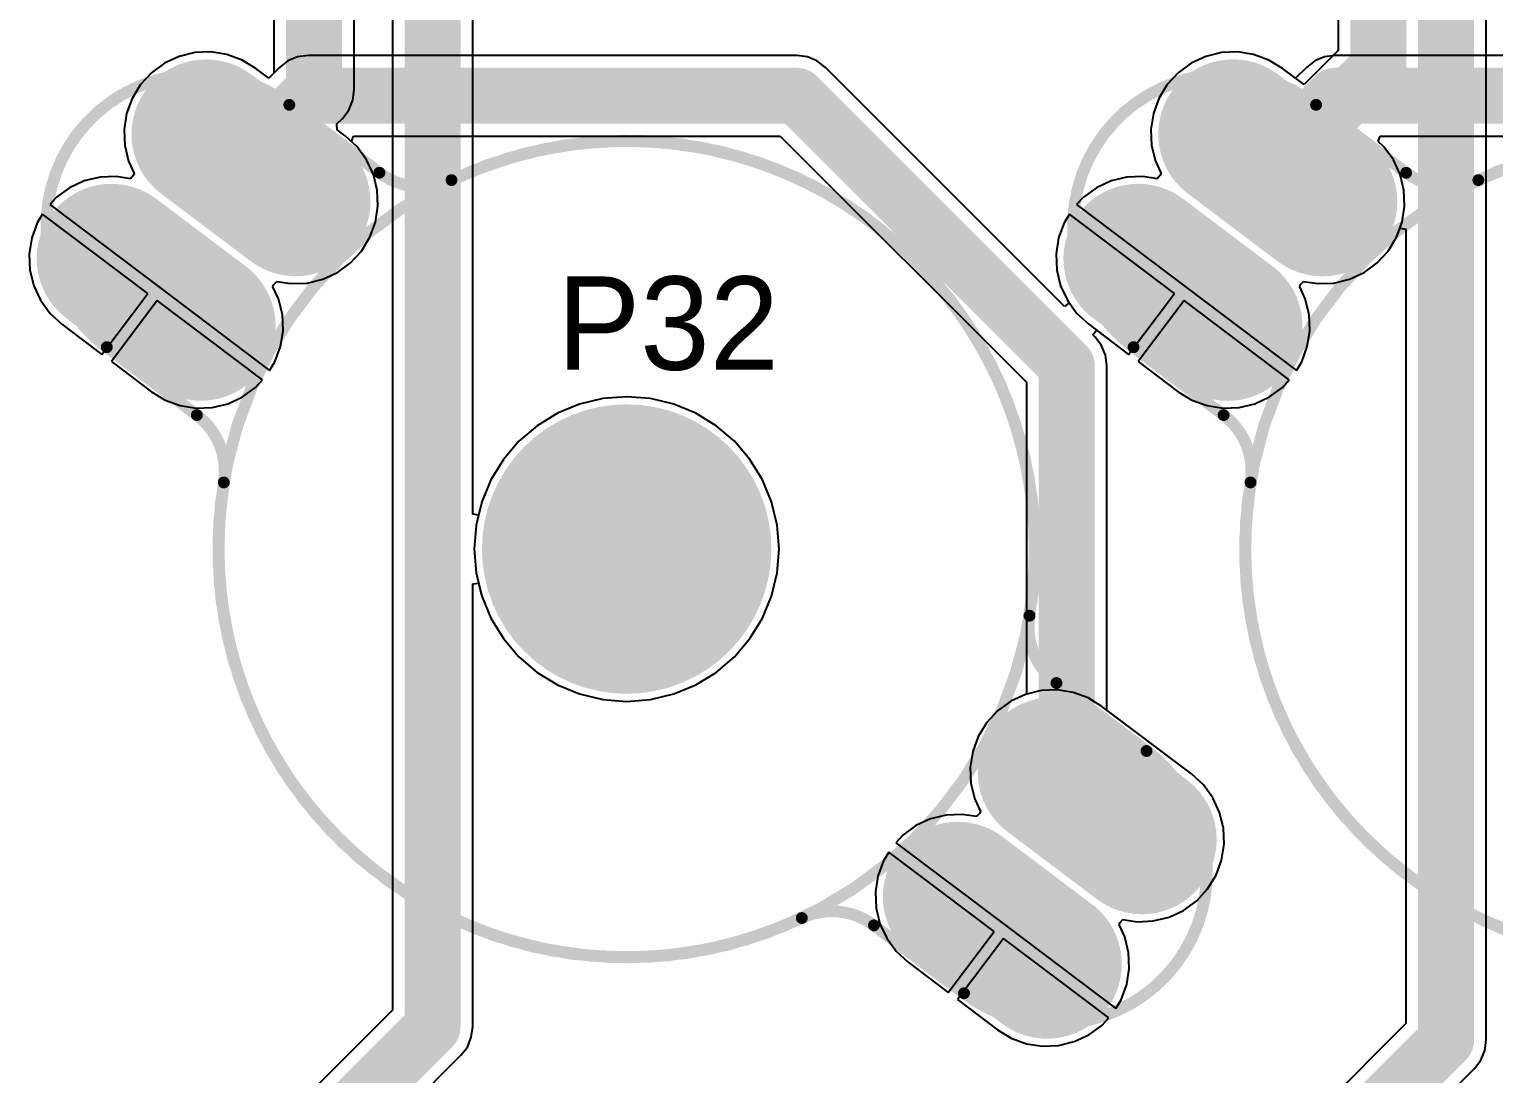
# Model space of a CAD drawing. Header units: millimetres. Extents: x -0.01 to 6.54, y 0.01 to 3.19.
# Drawn here: x 4.573 to 5.808, y 1.03 to 1.911 of the extents above; entities that cross this region are included whole.
import ezdxf

# ---------------------------------------------------------------- set-up
doc = ezdxf.new("R2010")
doc.units = ezdxf.units.MM
doc.header["$MEASUREMENT"] = 0
for name, color, linetype in [('BottomLayer', 5, 'Continuous'), ('BottomSolder', 6, 'Continuous'), ('MultiLayer', 9, 'Continuous'), ('PadHoleLayer', 156, 'Continuous'), ('TopLayer', 1, 'Continuous'), ('TopOverlay', 2, 'Continuous'), ('TopSolder', 216, 'Continuous'), ('ViaHoleLayer', 16, 'Continuous')]:
    doc.layers.add(name, color=color, linetype=linetype)

msp = doc.modelspace()

# ---------------------------------------------------------------- linework, layer by layer
at = {"layer": 'BottomLayer'}
for p, q in [((4.7127, 1.8914), (4.6994, 1.8882)), ((4.7263, 1.892), (4.7127, 1.8914)), ((4.7397, 1.8899), (4.7263, 1.892)), ((5.5788, 1.8914), (5.5656, 1.8882)), ((5.5924, 1.892), (5.5788, 1.8914)), ((5.6058, 1.8899), (5.5924, 1.892)), ((4.6871, 1.8825), (4.6761, 1.8745)), ((4.6994, 1.8882), (4.6871, 1.8825)), ((4.7525, 1.8852), (4.7397, 1.8899)), ((4.7641, 1.8781), (4.7525, 1.8852)), ((4.7751, 1.8698), (4.7641, 1.8781)), ((4.7842, 1.879), (4.7751, 1.8698)), ((4.7912, 1.8844), (4.7842, 1.879)), ((4.7994, 1.8878), (4.7912, 1.8844)), ((4.8082, 1.8889), (4.7994, 1.8878)), ((5.2206, 1.8889), (4.8082, 1.8889)), ((5.2294, 1.8878), (5.2206, 1.8889)), ((5.2375, 1.8844), (5.2294, 1.8878)), ((5.2446, 1.879), (5.2375, 1.8844)), ((5.4463, 1.6772), (5.2446, 1.879)), ((5.5532, 1.8825), (5.5423, 1.8745)), ((5.5656, 1.8882), (5.5532, 1.8825)), ((5.6186, 1.8852), (5.6058, 1.8899)), ((5.6302, 1.8781), (5.6186, 1.8852)), ((5.6412, 1.8698), (5.6302, 1.8781)), ((5.6504, 1.879), (5.6412, 1.8698)), ((5.6574, 1.8844), (5.6504, 1.879)), ((5.6656, 1.8878), (5.6574, 1.8844)), ((5.6743, 1.8889), (5.6656, 1.8878)), ((6.0867, 1.8889), (5.6743, 1.8889)), ((4.6761, 1.8745), (4.6669, 1.8645)), ((5.5423, 1.8745), (5.533, 1.8645)), ((4.6669, 1.8645), (4.6598, 1.8528)), ((5.533, 1.8645), (5.526, 1.8528)), ((4.6598, 1.8528), (4.6551, 1.8401)), ((5.526, 1.8528), (5.5213, 1.8401)), ((4.6551, 1.8401), (4.653, 1.8266)), ((5.5213, 1.8401), (5.5192, 1.8266)), ((4.653, 1.8266), (4.6536, 1.813)), ((4.8448, 1.8164), (4.8466, 1.8211)), ((4.8496, 1.812), (4.8448, 1.8164)), ((4.8466, 1.8211), (5.2065, 1.8211)), ((5.2065, 1.8211), (5.4143, 1.6134)), ((5.5192, 1.8266), (5.5197, 1.813)), ((5.7109, 1.8164), (5.7127, 1.8211)), ((5.7157, 1.812), (5.7109, 1.8164)), ((5.7127, 1.8211), (6.0727, 1.8211)), ((4.6536, 1.813), (4.6568, 1.7998)), ((4.8576, 1.801), (4.8496, 1.812)), ((5.5197, 1.813), (5.523, 1.7998)), ((5.7237, 1.801), (5.7157, 1.812)), ((4.6568, 1.7998), (4.6616, 1.7895)), ((4.8633, 1.7887), (4.8576, 1.801)), ((5.523, 1.7998), (5.5277, 1.7895)), ((5.7294, 1.7887), (5.7237, 1.801)), ((4.6194, 1.7832), (4.6071, 1.7775)), ((4.6327, 1.7864), (4.6194, 1.7832)), ((4.6463, 1.787), (4.6327, 1.7864)), ((4.6583, 1.7851), (4.6463, 1.787)), ((4.661, 1.7881), (4.6583, 1.7851)), ((4.6616, 1.7895), (4.661, 1.7881)), ((4.8665, 1.7755), (4.8633, 1.7887)), ((5.4856, 1.7832), (5.4732, 1.7775)), ((5.4988, 1.7864), (5.4856, 1.7832)), ((5.5124, 1.787), (5.4988, 1.7864)), ((5.5244, 1.7851), (5.5124, 1.787)), ((5.5271, 1.7881), (5.5244, 1.7851)), ((5.5277, 1.7895), (5.5271, 1.7881)), ((5.7326, 1.7755), (5.7294, 1.7887)), ((4.5961, 1.7695), (4.5903, 1.7632)), ((4.6071, 1.7775), (4.5961, 1.7695)), ((4.8671, 1.7619), (4.8665, 1.7755)), ((5.4623, 1.7695), (5.4564, 1.7632)), ((5.4732, 1.7775), (5.4623, 1.7695)), ((5.7332, 1.7619), (5.7326, 1.7755)), ((4.5843, 1.7552), (4.5798, 1.7478)), ((4.673, 1.6883), (4.5843, 1.7552)), ((4.5903, 1.7632), (4.6831, 1.6933)), ((4.865, 1.7485), (4.8671, 1.7619)), ((5.4504, 1.7552), (5.446, 1.7478)), ((5.5392, 1.6883), (5.4504, 1.7552)), ((5.4564, 1.7632), (5.5492, 1.6933)), ((5.7311, 1.7485), (5.7332, 1.7619)), ((4.5798, 1.7478), (4.5751, 1.7351)), ((4.8603, 1.7357), (4.865, 1.7485)), ((5.446, 1.7478), (5.4413, 1.7351)), ((5.7264, 1.7357), (5.7311, 1.7485)), ((4.5751, 1.7351), (4.573, 1.7216)), ((4.8532, 1.7241), (4.8603, 1.7357)), ((5.4413, 1.7351), (5.4392, 1.7216)), ((5.7193, 1.7241), (5.7264, 1.7357)), ((4.573, 1.7216), (4.5736, 1.708)), ((4.844, 1.7141), (4.8532, 1.7241)), ((5.4392, 1.7216), (5.4397, 1.708)), ((5.7101, 1.7141), (5.7193, 1.7241)), ((4.5736, 1.708), (4.5768, 1.6948)), ((4.8207, 1.7003), (4.833, 1.706)), ((4.833, 1.706), (4.844, 1.7141)), ((5.4397, 1.708), (5.443, 1.6948)), ((5.6868, 1.7003), (5.6991, 1.706)), ((5.6991, 1.706), (5.7101, 1.7141)), ((4.5768, 1.6948), (4.5825, 1.6825)), ((4.6831, 1.6933), (4.7758, 1.6234)), ((4.7785, 1.694), (4.7791, 1.6955)), ((4.7833, 1.6837), (4.7785, 1.694)), ((4.7791, 1.6955), (4.7818, 1.6984)), ((4.7818, 1.6984), (4.7938, 1.6966)), ((4.7938, 1.6966), (4.8074, 1.6971)), ((4.8074, 1.6971), (4.8207, 1.7003)), ((5.443, 1.6948), (5.4487, 1.6825)), ((5.5492, 1.6933), (5.642, 1.6234)), ((5.6447, 1.694), (5.6452, 1.6955)), ((5.6494, 1.6837), (5.6447, 1.694)), ((5.6452, 1.6955), (5.6479, 1.6984)), ((5.6479, 1.6984), (5.66, 1.6966)), ((5.66, 1.6966), (5.6736, 1.6971)), ((5.6736, 1.6971), (5.6868, 1.7003)), ((4.5825, 1.6825), (4.5906, 1.6715)), ((4.6343, 1.6369), (4.673, 1.6883)), ((4.681, 1.6823), (4.6423, 1.6308)), ((4.7698, 1.6154), (4.681, 1.6823)), ((4.7865, 1.6705), (4.7833, 1.6837)), ((5.4501, 1.6805), (5.4463, 1.6772)), ((5.4487, 1.6825), (5.4501, 1.6805)), ((5.5004, 1.6369), (5.5392, 1.6883)), ((5.5472, 1.6823), (5.5084, 1.6308)), ((5.6359, 1.6154), (5.5472, 1.6823)), ((5.6526, 1.6705), (5.6494, 1.6837)), ((4.5906, 1.6715), (4.6006, 1.6623)), ((4.7871, 1.6569), (4.7865, 1.6705)), ((5.6532, 1.6569), (5.6526, 1.6705)), ((4.6006, 1.6623), (4.6343, 1.6369)), ((4.785, 1.6435), (4.7871, 1.6569)), ((5.4701, 1.6535), (5.4734, 1.6573)), ((5.4734, 1.6573), (5.5004, 1.6369)), ((5.6511, 1.6435), (5.6532, 1.6569)), ((4.7803, 1.6307), (4.785, 1.6435)), ((5.4722, 1.6514), (5.4701, 1.6535)), ((5.4776, 1.6444), (5.4722, 1.6514)), ((5.4795, 1.6396), (5.4776, 1.6444)), ((5.6464, 1.6307), (5.6511, 1.6435)), ((4.6423, 1.6308), (4.676, 1.6054)), ((4.7758, 1.6234), (4.7803, 1.6307)), ((5.4809, 1.6362), (5.4795, 1.6396)), ((5.4821, 1.6274), (5.4809, 1.6362)), ((5.5084, 1.6308), (5.5422, 1.6054)), ((5.642, 1.6234), (5.6464, 1.6307)), ((5.4821, 1.3368), (5.4821, 1.6274)), ((4.753, 1.601), (4.764, 1.6091)), ((4.764, 1.6091), (4.7698, 1.6154)), ((5.4143, 1.6134), (5.4143, 1.3503)), ((5.6191, 1.601), (5.6301, 1.6091)), ((5.6301, 1.6091), (5.6359, 1.6154)), ((4.676, 1.6054), (4.6876, 1.5983)), ((4.6876, 1.5983), (4.7004, 1.5937)), ((4.7004, 1.5937), (4.7138, 1.5916)), ((4.7274, 1.5921), (4.7407, 1.5953)), ((4.7407, 1.5953), (4.753, 1.601)), ((5.0372, 1.5949), (5.0186, 1.5872)), ((5.0569, 1.5996), (5.0372, 1.5949)), ((5.077, 1.6012), (5.0569, 1.5996)), ((5.0971, 1.5996), (5.077, 1.6012)), ((5.1167, 1.5949), (5.0971, 1.5996)), ((5.1353, 1.5872), (5.1167, 1.5949)), ((5.5422, 1.6054), (5.5538, 1.5983)), ((5.5538, 1.5983), (5.5666, 1.5937)), ((5.5666, 1.5937), (5.58, 1.5916)), ((5.5936, 1.5921), (5.6068, 1.5953)), ((5.6068, 1.5953), (5.6191, 1.601)), ((4.7138, 1.5916), (4.7274, 1.5921)), ((5.0186, 1.5872), (5.0014, 1.5767)), ((5.1525, 1.5767), (5.1353, 1.5872)), ((5.58, 1.5916), (5.5936, 1.5921)), ((5.0014, 1.5767), (4.9861, 1.5636)), ((5.1678, 1.5636), (5.1525, 1.5767)), ((4.9861, 1.5636), (4.973, 1.5482)), ((5.1809, 1.5482), (5.1678, 1.5636)), ((4.973, 1.5482), (4.9625, 1.531)), ((5.1915, 1.531), (5.1809, 1.5482)), ((4.9625, 1.531), (4.9547, 1.5124)), ((5.1992, 1.5124), (5.1915, 1.531)), ((4.9547, 1.5124), (4.95, 1.4928)), ((5.2039, 1.4928), (5.1992, 1.5124)), ((4.95, 1.4928), (4.9484, 1.4727)), ((5.2055, 1.4727), (5.2039, 1.4928)), ((4.9484, 1.4727), (4.95, 1.4526)), ((5.2039, 1.4526), (5.2055, 1.4727)), ((4.95, 1.4526), (4.9547, 1.433)), ((5.1992, 1.433), (5.2039, 1.4526)), ((4.9547, 1.433), (4.9625, 1.4144)), ((5.1915, 1.4144), (5.1992, 1.433)), ((4.9625, 1.4144), (4.973, 1.3972)), ((5.1809, 1.3972), (5.1915, 1.4144)), ((4.973, 1.3972), (4.9861, 1.3818)), ((5.1678, 1.3818), (5.1809, 1.3972)), ((4.9861, 1.3818), (5.0014, 1.3687)), ((5.1525, 1.3687), (5.1678, 1.3818)), ((5.0014, 1.3687), (5.0186, 1.3582)), ((5.1353, 1.3582), (5.1525, 1.3687)), ((5.0186, 1.3582), (5.0372, 1.3505)), ((5.0372, 1.3505), (5.0569, 1.3458)), ((5.0971, 1.3458), (5.1167, 1.3505)), ((5.1167, 1.3505), (5.1353, 1.3582)), ((5.4133, 1.3501), (5.4009, 1.3444)), ((5.4143, 1.3503), (5.4133, 1.3501)), ((5.0569, 1.3458), (5.077, 1.3442)), ((5.077, 1.3442), (5.0971, 1.3458)), ((5.3899, 1.3363), (5.3807, 1.3263)), ((5.4009, 1.3444), (5.3899, 1.3363)), ((5.5533, 1.2831), (5.4821, 1.3368)), ((5.3807, 1.3263), (5.3736, 1.3147)), ((5.3736, 1.3147), (5.3689, 1.3019)), ((5.3689, 1.3019), (5.3668, 1.2885)), ((5.3668, 1.2885), (5.3674, 1.2749)), ((5.3674, 1.2749), (5.3706, 1.2617)), ((5.5634, 1.2739), (5.5533, 1.2831)), ((5.5714, 1.2629), (5.5634, 1.2739)), ((5.3706, 1.2617), (5.3754, 1.2514)), ((5.5771, 1.2506), (5.5714, 1.2629)), ((5.3465, 1.2483), (5.3333, 1.2451)), ((5.3601, 1.2489), (5.3465, 1.2483)), ((5.3721, 1.247), (5.3601, 1.2489)), ((5.3748, 1.2499), (5.3721, 1.247)), ((5.3754, 1.2514), (5.3748, 1.2499)), ((5.5803, 1.2374), (5.5771, 1.2506)), ((5.3209, 1.2394), (5.3099, 1.2313)), ((5.3333, 1.2451), (5.3209, 1.2394)), ((5.5809, 1.2238), (5.5803, 1.2374)), ((5.3099, 1.2313), (5.3041, 1.225)), ((5.3041, 1.225), (5.3969, 1.1551)), ((5.5788, 1.2103), (5.5809, 1.2238)), ((5.2981, 1.217), (5.2936, 1.2097)), ((5.3869, 1.1502), (5.2981, 1.217)), ((5.2936, 1.2097), (5.2889, 1.1969)), ((5.5741, 1.1976), (5.5788, 1.2103)), ((5.2889, 1.1969), (5.2868, 1.1835)), ((5.5578, 1.1759), (5.567, 1.186)), ((5.567, 1.186), (5.5741, 1.1976)), ((5.2868, 1.1835), (5.2874, 1.1699)), ((5.5468, 1.1679), (5.5578, 1.1759)), ((5.2874, 1.1699), (5.2906, 1.1567)), ((5.5212, 1.159), (5.5345, 1.1622)), ((5.5345, 1.1622), (5.5468, 1.1679)), ((5.2906, 1.1567), (5.2963, 1.1444)), ((5.3481, 1.0987), (5.3869, 1.1502)), ((5.3969, 1.1551), (5.4896, 1.0852)), ((5.4923, 1.1559), (5.4929, 1.1573)), ((5.4971, 1.1456), (5.4923, 1.1559)), ((5.4929, 1.1573), (5.4956, 1.1603)), ((5.4956, 1.1603), (5.5077, 1.1584)), ((5.5077, 1.1584), (5.5212, 1.159)), ((5.2963, 1.1444), (5.3044, 1.1334)), ((5.3948, 1.1441), (5.3561, 1.0927)), ((5.4836, 1.0773), (5.3948, 1.1441)), ((5.5003, 1.1324), (5.4971, 1.1456)), ((5.3044, 1.1334), (5.3144, 1.1242)), ((5.3144, 1.1242), (5.3481, 1.0987)), ((5.5009, 1.1188), (5.5003, 1.1324)), ((5.4988, 1.1053), (5.5009, 1.1188)), ((5.4941, 1.0926), (5.4988, 1.1053)), ((5.3561, 1.0927), (5.3898, 1.0673)), ((5.4896, 1.0852), (5.4941, 1.0926)), ((5.4778, 1.0709), (5.4836, 1.0773)), ((5.3898, 1.0673), (5.4014, 1.0602)), ((5.4545, 1.0572), (5.4668, 1.0629)), ((5.4668, 1.0629), (5.4778, 1.0709)), ((5.4014, 1.0602), (5.4142, 1.0555)), ((5.4142, 1.0555), (5.4277, 1.0534)), ((5.4277, 1.0534), (5.4412, 1.054)), ((5.4412, 1.054), (5.4545, 1.0572))]:
    msp.add_line(p, q, dxfattribs=at)
for points, const_width in [([(4.7223, 1.8227), (4.7978, 1.7658)], 0.1181), ([(4.7601, 1.8069), (4.8082, 1.855)], 0.0472), ([(4.8082, 1.855), (5.2206, 1.855)], 0.0472), ([(5.2206, 1.855), (5.4482, 1.6274)], 0.0472), ([(5.5885, 1.8227), (5.6639, 1.7658)], 0.1181), ([(5.6262, 1.8069), (5.6743, 1.855)], 0.0472), ([(5.6743, 1.855), (6.0867, 1.855)], 0.0472), ([(4.7601, 1.7943), (4.7601, 1.8069)], 0.0472), ([(5.6262, 1.7943), (5.6262, 1.8069)], 0.0472), ([(4.7601, 1.7928), (4.7601, 1.7943)], 0.0472), ([(5.6262, 1.7928), (5.6262, 1.7943)], 0.0472), ([(4.6423, 1.7177), (4.7178, 1.6608)], 0.1181), ([(5.5085, 1.7177), (5.5839, 1.6608)], 0.1181), ([(5.4482, 1.2804), (5.4482, 1.6274)], 0.0472), ([(5.5116, 1.2277), (5.4361, 1.2846)], 0.1181), ([(5.4482, 1.2804), (5.4739, 1.2547)], 0.0472), ([(5.4316, 1.1227), (5.3561, 1.1796)], 0.1181)]:
    msp.add_lwpolyline(points, dxfattribs=dict(at, const_width=const_width))
for points, const_width in [([(4.6928, 1.8227, 1), (4.7518, 1.8227, 1)], 0.0591), ([(4.7964, 1.855, 1), (4.82, 1.855, 1)], 0.0236), ([(4.7964, 1.855, 1), (4.82, 1.855, 1)], 0.0236), ([(5.2088, 1.855, 1), (5.2324, 1.855, 1)], 0.0236), ([(5.2088, 1.855, 1), (5.2324, 1.855, 1)], 0.0236), ([(5.5589, 1.8227, 1), (5.618, 1.8227, 1)], 0.0591), ([(5.6625, 1.855, 1), (5.6861, 1.855, 1)], 0.0236), ([(5.6625, 1.855, 1), (5.6861, 1.855, 1)], 0.0236), ([(4.7482, 1.8069, 1), (4.7719, 1.8069, 1)], 0.0236), ([(4.7482, 1.8069, 1), (4.7719, 1.8069, 1)], 0.0236), ([(5.6144, 1.8069, 1), (5.638, 1.8069, 1)], 0.0236), ([(5.6144, 1.8069, 1), (5.638, 1.8069, 1)], 0.0236), ([(4.7482, 1.7943, 1), (4.7719, 1.7943, 1)], 0.0236), ([(4.7482, 1.7943, 1), (4.7719, 1.7943, 1)], 0.0236), ([(4.7482, 1.7928, 1), (4.7719, 1.7928, 1)], 0.0236), ([(4.7683, 1.7658, 1), (4.8273, 1.7658, 1)], 0.0591), ([(5.6144, 1.7943, 1), (5.638, 1.7943, 1)], 0.0236), ([(5.6144, 1.7943, 1), (5.638, 1.7943, 1)], 0.0236), ([(5.6144, 1.7928, 1), (5.638, 1.7928, 1)], 0.0236), ([(5.6344, 1.7658, 1), (5.6935, 1.7658, 1)], 0.0591), ([(4.6128, 1.7177, 1), (4.6718, 1.7177, 1)], 0.0591), ([(5.4789, 1.7177, 1), (5.538, 1.7177, 1)], 0.0591), ([(4.6883, 1.6608, 1), (4.7473, 1.6608, 1)], 0.0591), ([(5.5544, 1.6608, 1), (5.6135, 1.6608, 1)], 0.0591), ([(5.4364, 1.6274, 1), (5.46, 1.6274, 1)], 0.0236), ([(5.4364, 1.6274, 1), (5.46, 1.6274, 1)], 0.0236), ([(5.0179, 1.4727, 1), (5.136, 1.4727, 1)], 0.1181), ([(5.4066, 1.2846, 1), (5.4657, 1.2846, 1)], 0.0591), ([(5.4364, 1.2804, 1), (5.46, 1.2804, 1)], 0.0236), ([(5.4364, 1.2804, 1), (5.46, 1.2804, 1)], 0.0236), ([(5.4821, 1.2277, 1), (5.5411, 1.2277, 1)], 0.0591), ([(5.462, 1.2547, 1), (5.4857, 1.2547, 1)], 0.0236), ([(5.3266, 1.1796, 1), (5.3857, 1.1796, 1)], 0.0591), ([(5.4021, 1.1227, 1), (5.4611, 1.1227, 1)], 0.0591)]:
    msp.add_lwpolyline(points, format="xyb", close=True, dxfattribs=dict(at, const_width=const_width))
at = {"layer": 'BottomSolder', "const_width": 0.1261}
for points in [[(4.7223, 1.8227), (4.7978, 1.7658)], [(5.5885, 1.8227), (5.6639, 1.7658)], [(4.6423, 1.7177), (4.7178, 1.6608)], [(5.5085, 1.7177), (5.5839, 1.6608)], [(5.5116, 1.2277), (5.4361, 1.2846)], [(5.4316, 1.1227), (5.3561, 1.1796)]]:
    msp.add_lwpolyline(points, dxfattribs=at)
at = {"layer": 'BottomSolder'}
for points, const_width in [([(4.6908, 1.8227, 1), (4.7538, 1.8227, 1)], 0.0631), ([(5.5569, 1.8227, 1), (5.62, 1.8227, 1)], 0.0631), ([(4.7663, 1.7658, 1), (4.8293, 1.7658, 1)], 0.0631), ([(5.6324, 1.7658, 1), (5.6955, 1.7658, 1)], 0.0631), ([(4.6108, 1.7177, 1), (4.6738, 1.7177, 1)], 0.0631), ([(5.4769, 1.7177, 1), (5.54, 1.7177, 1)], 0.0631), ([(4.6863, 1.6608, 1), (4.7493, 1.6608, 1)], 0.0631), ([(5.5524, 1.6608, 1), (5.6155, 1.6608, 1)], 0.0631), ([(5.0159, 1.4727, 1), (5.138, 1.4727, 1)], 0.1221), ([(5.4046, 1.2846, 1), (5.4677, 1.2846, 1)], 0.0631), ([(5.4801, 1.2277, 1), (5.5431, 1.2277, 1)], 0.0631), ([(5.3246, 1.1796, 1), (5.3877, 1.1796, 1)], 0.0631), ([(5.4001, 1.1227, 1), (5.4631, 1.1227, 1)], 0.0631)]:
    msp.add_lwpolyline(points, format="xyb", close=True, dxfattribs=dict(at, const_width=const_width))
at = {"layer": 'MultiLayer', "const_width": 0.1181}
for points in [[(4.7223, 1.8227), (4.7978, 1.7658)], [(5.5885, 1.8227), (5.6639, 1.7658)], [(4.6423, 1.7177), (4.7178, 1.6608)], [(5.5085, 1.7177), (5.5839, 1.6608)], [(5.5116, 1.2277), (5.4361, 1.2846)], [(5.4316, 1.1227), (5.3561, 1.1796)]]:
    msp.add_lwpolyline(points, dxfattribs=at)
at = {"layer": 'MultiLayer'}
for points, const_width in [([(4.6928, 1.8227, 1), (4.7518, 1.8227, 1)], 0.0591), ([(5.5589, 1.8227, 1), (5.618, 1.8227, 1)], 0.0591), ([(4.7683, 1.7658, 1), (4.8273, 1.7658, 1)], 0.0591), ([(5.6344, 1.7658, 1), (5.6935, 1.7658, 1)], 0.0591), ([(4.6128, 1.7177, 1), (4.6718, 1.7177, 1)], 0.0591), ([(5.4789, 1.7177, 1), (5.538, 1.7177, 1)], 0.0591), ([(4.6883, 1.6608, 1), (4.7473, 1.6608, 1)], 0.0591), ([(5.5544, 1.6608, 1), (5.6135, 1.6608, 1)], 0.0591), ([(5.0179, 1.4727, 1), (5.136, 1.4727, 1)], 0.1181), ([(5.4066, 1.2846, 1), (5.4657, 1.2846, 1)], 0.0591), ([(5.4821, 1.2277, 1), (5.5411, 1.2277, 1)], 0.0591), ([(5.3266, 1.1796, 1), (5.3857, 1.1796, 1)], 0.0591), ([(5.4021, 1.1227, 1), (5.4611, 1.1227, 1)], 0.0591)]:
    msp.add_lwpolyline(points, format="xyb", close=True, dxfattribs=dict(at, const_width=const_width))
at = {"layer": 'PadHoleLayer', "const_width": 0.0197}
for points in [[(4.7502, 1.7943, 1), (4.7699, 1.7943, 1)], [(5.6164, 1.7943, 1), (5.636, 1.7943, 1)], [(4.6702, 1.6893, 1), (4.6899, 1.6893, 1)], [(5.5364, 1.6893, 1), (5.556, 1.6893, 1)], [(5.464, 1.2561, 1), (5.4837, 1.2561, 1)], [(5.384, 1.1511, 1), (5.4037, 1.1511, 1)]]:
    msp.add_lwpolyline(points, format="xyb", close=True, dxfattribs=at)
at = {"layer": 'TopLayer'}
for p, q in [((4.7793, 2.44), (4.7793, 1.874)), ((4.8793, 2.44), (4.8793, 1.0837)), ((4.8471, 1.86), (4.8471, 2.426)), ((5.677, 2.4022), (5.677, 1.8931)), ((5.8021, 1.0585), (5.8021, 2.3645)), ((4.9471, 1.502), (4.9471, 2.3095)), ((4.7127, 1.8914), (4.6994, 1.8882)), ((4.7263, 1.892), (4.7127, 1.8914)), ((4.7397, 1.8899), (4.7263, 1.892)), ((5.5788, 1.8914), (5.5656, 1.8882)), ((5.5924, 1.892), (5.5788, 1.8914)), ((5.6058, 1.8899), (5.5924, 1.892)), ((5.677, 1.8931), (5.6484, 1.8644)), ((4.6871, 1.8825), (4.6761, 1.8745)), ((4.6994, 1.8882), (4.6871, 1.8825)), ((4.7525, 1.8852), (4.7397, 1.8899)), ((4.7641, 1.8781), (4.7525, 1.8852)), ((4.7751, 1.8698), (4.7641, 1.8781)), ((5.5532, 1.8825), (5.5423, 1.8745)), ((5.5656, 1.8882), (5.5532, 1.8825)), ((5.6186, 1.8852), (5.6058, 1.8899)), ((5.6302, 1.8781), (5.6186, 1.8852)), ((5.6484, 1.8644), (5.6302, 1.8781)), ((4.6761, 1.8745), (4.6669, 1.8645)), ((4.7793, 1.874), (4.7751, 1.8698)), ((5.5423, 1.8745), (5.533, 1.8645)), ((4.6669, 1.8645), (4.6598, 1.8528)), ((4.8459, 1.8512), (4.8471, 1.86)), ((4.8471, 1.86), (4.8471, 1.86)), ((5.533, 1.8645), (5.526, 1.8528)), ((4.6598, 1.8528), (4.6551, 1.8401)), ((4.8372, 1.836), (4.8426, 1.843)), ((4.8426, 1.843), (4.8459, 1.8512)), ((5.526, 1.8528), (5.5213, 1.8401)), ((4.6551, 1.8401), (4.653, 1.8266)), ((4.8325, 1.8313), (4.8372, 1.836)), ((4.8328, 1.8263), (4.8325, 1.8313)), ((4.8372, 1.836), (4.8372, 1.836)), ((5.5213, 1.8401), (5.5192, 1.8266)), ((4.653, 1.8266), (4.6536, 1.813)), ((4.8395, 1.8212), (4.8328, 1.8263)), ((4.8496, 1.812), (4.8395, 1.8212)), ((5.5192, 1.8266), (5.5197, 1.813)), ((4.6536, 1.813), (4.6568, 1.7998)), ((4.8576, 1.801), (4.8496, 1.812)), ((5.5197, 1.813), (5.523, 1.7998)), ((4.6568, 1.7998), (4.6616, 1.7895)), ((4.8633, 1.7887), (4.8576, 1.801)), ((5.523, 1.7998), (5.5277, 1.7895)), ((4.6194, 1.7832), (4.6071, 1.7775)), ((4.6327, 1.7864), (4.6194, 1.7832)), ((4.6463, 1.787), (4.6327, 1.7864)), ((4.6583, 1.7851), (4.6463, 1.787)), ((4.661, 1.7881), (4.6583, 1.7851)), ((4.6616, 1.7895), (4.661, 1.7881)), ((4.8665, 1.7755), (4.8633, 1.7887)), ((5.4856, 1.7832), (5.4732, 1.7775)), ((5.4988, 1.7864), (5.4856, 1.7832)), ((5.5124, 1.787), (5.4988, 1.7864)), ((5.5244, 1.7851), (5.5124, 1.787)), ((5.5271, 1.7881), (5.5244, 1.7851)), ((5.5277, 1.7895), (5.5271, 1.7881)), ((4.5961, 1.7695), (4.5903, 1.7632)), ((4.6071, 1.7775), (4.5961, 1.7695)), ((4.8671, 1.7619), (4.8665, 1.7755)), ((5.4623, 1.7695), (5.4564, 1.7632)), ((5.4732, 1.7775), (5.4623, 1.7695)), ((4.5843, 1.7552), (4.5798, 1.7478)), ((4.673, 1.6883), (4.5843, 1.7552)), ((4.5903, 1.7632), (4.6831, 1.6933)), ((4.865, 1.7485), (4.8671, 1.7619)), ((5.4504, 1.7552), (5.446, 1.7478)), ((5.5392, 1.6883), (5.4504, 1.7552)), ((5.4564, 1.7632), (5.5492, 1.6933)), ((4.5798, 1.7478), (4.5751, 1.7351)), ((4.8603, 1.7357), (4.865, 1.7485)), ((5.446, 1.7478), (5.4413, 1.7351)), ((5.7264, 1.7357), (5.7293, 1.7435)), ((5.7293, 1.7435), (5.7343, 1.7426)), ((5.7343, 1.7426), (5.7343, 1.0725)), ((4.5751, 1.7351), (4.573, 1.7216)), ((4.8532, 1.7241), (4.8603, 1.7357)), ((5.4413, 1.7351), (5.4392, 1.7216)), ((5.7193, 1.7241), (5.7264, 1.7357)), ((4.573, 1.7216), (4.5736, 1.708)), ((4.844, 1.7141), (4.8532, 1.7241)), ((5.4392, 1.7216), (5.4397, 1.708)), ((5.7101, 1.7141), (5.7193, 1.7241)), ((4.5736, 1.708), (4.5768, 1.6948)), ((4.8207, 1.7003), (4.833, 1.706)), ((4.833, 1.706), (4.844, 1.7141)), ((5.4397, 1.708), (5.443, 1.6948)), ((5.6868, 1.7003), (5.6991, 1.706)), ((5.6991, 1.706), (5.7101, 1.7141)), ((4.5768, 1.6948), (4.5825, 1.6825)), ((4.6831, 1.6933), (4.7758, 1.6234)), ((4.7785, 1.694), (4.7791, 1.6955)), ((4.7833, 1.6837), (4.7785, 1.694)), ((4.7791, 1.6955), (4.7818, 1.6984)), ((4.7818, 1.6984), (4.7938, 1.6966)), ((4.7938, 1.6966), (4.8074, 1.6971)), ((4.8074, 1.6971), (4.8207, 1.7003)), ((5.443, 1.6948), (5.4487, 1.6825)), ((5.5492, 1.6933), (5.642, 1.6234)), ((5.6447, 1.694), (5.6452, 1.6955)), ((5.6494, 1.6837), (5.6447, 1.694)), ((5.6452, 1.6955), (5.6479, 1.6984)), ((5.6479, 1.6984), (5.66, 1.6966)), ((5.66, 1.6966), (5.6736, 1.6971)), ((5.6736, 1.6971), (5.6868, 1.7003)), ((4.5825, 1.6825), (4.5906, 1.6715)), ((4.6343, 1.6369), (4.673, 1.6883)), ((4.681, 1.6823), (4.6423, 1.6308)), ((4.7698, 1.6154), (4.681, 1.6823)), ((4.7865, 1.6705), (4.7833, 1.6837)), ((5.4487, 1.6825), (5.4567, 1.6715)), ((5.5004, 1.6369), (5.5392, 1.6883)), ((5.5472, 1.6823), (5.5084, 1.6308)), ((5.6359, 1.6154), (5.5472, 1.6823)), ((5.6526, 1.6705), (5.6494, 1.6837)), ((4.5906, 1.6715), (4.6006, 1.6623)), ((4.7871, 1.6569), (4.7865, 1.6705)), ((5.4567, 1.6715), (5.4667, 1.6623)), ((5.6532, 1.6569), (5.6526, 1.6705)), ((4.6006, 1.6623), (4.6343, 1.6369)), ((4.785, 1.6435), (4.7871, 1.6569)), ((5.4667, 1.6623), (5.5004, 1.6369)), ((5.6511, 1.6435), (5.6532, 1.6569)), ((4.7803, 1.6307), (4.785, 1.6435)), ((5.6464, 1.6307), (5.6511, 1.6435)), ((4.6423, 1.6308), (4.676, 1.6054)), ((4.7758, 1.6234), (4.7803, 1.6307)), ((5.5084, 1.6308), (5.5422, 1.6054)), ((5.642, 1.6234), (5.6464, 1.6307)), ((4.753, 1.601), (4.764, 1.6091)), ((4.764, 1.6091), (4.7698, 1.6154)), ((5.6191, 1.601), (5.6301, 1.6091)), ((5.6301, 1.6091), (5.6359, 1.6154)), ((4.676, 1.6054), (4.6876, 1.5983)), ((4.6876, 1.5983), (4.7004, 1.5937)), ((4.7004, 1.5937), (4.7138, 1.5916)), ((4.7274, 1.5921), (4.7407, 1.5953)), ((4.7407, 1.5953), (4.753, 1.601)), ((5.0372, 1.5949), (5.0186, 1.5872)), ((5.0569, 1.5996), (5.0372, 1.5949)), ((5.077, 1.6012), (5.0569, 1.5996)), ((5.0971, 1.5996), (5.077, 1.6012)), ((5.1167, 1.5949), (5.0971, 1.5996)), ((5.1353, 1.5872), (5.1167, 1.5949)), ((5.5422, 1.6054), (5.5538, 1.5983)), ((5.5538, 1.5983), (5.5666, 1.5937)), ((5.5666, 1.5937), (5.58, 1.5916)), ((5.5936, 1.5921), (5.6068, 1.5953)), ((5.6068, 1.5953), (5.6191, 1.601)), ((4.7138, 1.5916), (4.7274, 1.5921)), ((5.0186, 1.5872), (5.0014, 1.5767)), ((5.1525, 1.5767), (5.1353, 1.5872)), ((5.58, 1.5916), (5.5936, 1.5921)), ((5.0014, 1.5767), (4.9861, 1.5636)), ((5.1678, 1.5636), (5.1525, 1.5767)), ((4.9861, 1.5636), (4.973, 1.5482)), ((5.1809, 1.5482), (5.1678, 1.5636)), ((4.973, 1.5482), (4.9625, 1.531)), ((5.1915, 1.531), (5.1809, 1.5482)), ((4.9625, 1.531), (4.9547, 1.5124)), ((5.1992, 1.5124), (5.1915, 1.531)), ((4.9547, 1.5124), (4.9521, 1.5014)), ((5.2039, 1.4928), (5.1992, 1.5124)), ((4.9521, 1.5014), (4.9471, 1.502)), ((5.2055, 1.4727), (5.2039, 1.4928)), ((5.2039, 1.4526), (5.2055, 1.4727)), ((5.1992, 1.433), (5.2039, 1.4526)), ((4.9471, 1.4434), (4.9521, 1.444)), ((4.9471, 1.0696), (4.9471, 1.4434)), ((4.9521, 1.444), (4.9547, 1.433)), ((4.9547, 1.433), (4.9625, 1.4144)), ((5.1915, 1.4144), (5.1992, 1.433)), ((4.9625, 1.4144), (4.973, 1.3972)), ((5.1809, 1.3972), (5.1915, 1.4144)), ((4.973, 1.3972), (4.9861, 1.3818)), ((5.1678, 1.3818), (5.1809, 1.3972)), ((4.9861, 1.3818), (5.0014, 1.3687)), ((5.1525, 1.3687), (5.1678, 1.3818)), ((5.0014, 1.3687), (5.0186, 1.3582)), ((5.1353, 1.3582), (5.1525, 1.3687)), ((5.0186, 1.3582), (5.0372, 1.3505)), ((5.0372, 1.3505), (5.0569, 1.3458)), ((5.0971, 1.3458), (5.1167, 1.3505)), ((5.1167, 1.3505), (5.1353, 1.3582)), ((5.4133, 1.3501), (5.4009, 1.3444)), ((5.4265, 1.3533), (5.4133, 1.3501)), ((5.4401, 1.3539), (5.4265, 1.3533)), ((5.4535, 1.3518), (5.4401, 1.3539)), ((5.4663, 1.3471), (5.4535, 1.3518)), ((5.4779, 1.34), (5.4663, 1.3471)), ((5.0569, 1.3458), (5.077, 1.3442)), ((5.077, 1.3442), (5.0971, 1.3458)), ((5.3899, 1.3363), (5.3807, 1.3263)), ((5.4009, 1.3444), (5.3899, 1.3363)), ((5.5533, 1.2831), (5.4779, 1.34)), ((5.3807, 1.3263), (5.3736, 1.3147)), ((5.3736, 1.3147), (5.3689, 1.3019)), ((5.3689, 1.3019), (5.3668, 1.2885)), ((5.3668, 1.2885), (5.3674, 1.2749)), ((5.3674, 1.2749), (5.3706, 1.2617)), ((5.5634, 1.2739), (5.5533, 1.2831)), ((5.5714, 1.2629), (5.5634, 1.2739)), ((5.3706, 1.2617), (5.3754, 1.2514)), ((5.5771, 1.2506), (5.5714, 1.2629)), ((5.3465, 1.2483), (5.3333, 1.2451)), ((5.3601, 1.2489), (5.3465, 1.2483)), ((5.3721, 1.247), (5.3601, 1.2489)), ((5.3748, 1.2499), (5.3721, 1.247)), ((5.3754, 1.2514), (5.3748, 1.2499)), ((5.5803, 1.2374), (5.5771, 1.2506)), ((5.3209, 1.2394), (5.3099, 1.2313)), ((5.3333, 1.2451), (5.3209, 1.2394)), ((5.5809, 1.2238), (5.5803, 1.2374)), ((5.3099, 1.2313), (5.3041, 1.225)), ((5.3041, 1.225), (5.3969, 1.1551)), ((5.5788, 1.2103), (5.5809, 1.2238)), ((5.2981, 1.217), (5.2936, 1.2097)), ((5.3869, 1.1502), (5.2981, 1.217)), ((5.2936, 1.2097), (5.2889, 1.1969)), ((5.5741, 1.1976), (5.5788, 1.2103)), ((5.2889, 1.1969), (5.2868, 1.1835)), ((5.5578, 1.1759), (5.567, 1.186)), ((5.567, 1.186), (5.5741, 1.1976)), ((5.2868, 1.1835), (5.2874, 1.1699)), ((5.5468, 1.1679), (5.5578, 1.1759)), ((5.2874, 1.1699), (5.2906, 1.1567)), ((5.5212, 1.159), (5.5345, 1.1622)), ((5.5345, 1.1622), (5.5468, 1.1679)), ((5.2906, 1.1567), (5.2963, 1.1444)), ((5.3481, 1.0987), (5.3869, 1.1502)), ((5.3969, 1.1551), (5.4896, 1.0852)), ((5.4923, 1.1559), (5.4929, 1.1573)), ((5.4971, 1.1456), (5.4923, 1.1559)), ((5.4929, 1.1573), (5.4956, 1.1603)), ((5.4956, 1.1603), (5.5077, 1.1584)), ((5.5077, 1.1584), (5.5212, 1.159)), ((5.2963, 1.1444), (5.3044, 1.1334)), ((5.3948, 1.1441), (5.3561, 1.0927)), ((5.4836, 1.0773), (5.3948, 1.1441)), ((5.5003, 1.1324), (5.4971, 1.1456)), ((5.3044, 1.1334), (5.3144, 1.1242)), ((5.3144, 1.1242), (5.3481, 1.0987)), ((5.5009, 1.1188), (5.5003, 1.1324)), ((5.4988, 1.1053), (5.5009, 1.1188)), ((5.4941, 1.0926), (5.4988, 1.1053)), ((5.3561, 1.0927), (5.3898, 1.0673)), ((5.4896, 1.0852), (5.4941, 1.0926)), ((4.8793, 1.0837), (4.7889, 0.9933)), ((5.4778, 1.0709), (5.4836, 1.0773)), ((4.9459, 1.0609), (4.9471, 1.0696)), ((5.3898, 1.0673), (5.4014, 1.0602)), ((5.4545, 1.0572), (5.4668, 1.0629)), ((5.4668, 1.0629), (5.4778, 1.0709)), ((5.7343, 1.0725), (5.655, 0.9933)), ((4.9372, 1.0457), (4.9426, 1.0527)), ((4.9426, 1.0527), (4.9459, 1.0609)), ((5.4014, 1.0602), (5.4142, 1.0555)), ((5.4142, 1.0555), (5.4277, 1.0534)), ((5.4277, 1.0534), (5.4412, 1.054)), ((5.4412, 1.054), (5.4545, 1.0572)), ((5.8009, 1.0497), (5.8021, 1.0585)), ((4.8458, 0.9543), (4.9372, 1.0457)), ((5.7922, 1.0345), (5.7976, 1.0415)), ((5.7976, 1.0415), (5.8009, 1.0497)), ((5.7119, 0.9543), (5.7922, 1.0345)), ((5.7922, 1.0345), (5.7922, 1.0345))]:
    msp.add_line(p, q, dxfattribs=at)
for points, const_width in [([(4.8132, 1.86), (4.8132, 2.44)], 0.0472), ([(4.9132, 1.0696), (4.9132, 2.44)], 0.0472), ([(5.7109, 1.879), (5.7109, 2.4022)], 0.0472), ([(5.7682, 1.0585), (5.7682, 2.3785)], 0.0472), ([(5.6212, 1.7893), (5.7109, 1.879)], 0.0472), ([(4.7223, 1.8227), (4.7978, 1.7658)], 0.1181), ([(4.7588, 1.8056), (4.8132, 1.86)], 0.0472), ([(5.5885, 1.8227), (5.6639, 1.7658)], 0.1181), ([(4.7387, 1.8056), (4.7588, 1.8056)], 0.0472), ([(4.6423, 1.7177), (4.7178, 1.6608)], 0.1181), ([(5.5085, 1.7177), (5.5839, 1.6608)], 0.1181), ([(5.5116, 1.2277), (5.4361, 1.2846)], 0.1181), ([(5.4316, 1.1227), (5.3561, 1.1796)], 0.1181), ([(4.7667, 0.9231), (4.9132, 1.0696)], 0.0472), ([(5.6328, 0.9231), (5.7682, 1.0585)], 0.0472)]:
    msp.add_lwpolyline(points, dxfattribs=dict(at, const_width=const_width))
for points, const_width in [([(5.6991, 1.879, 1), (5.7228, 1.879, 1)], 0.0236), ([(5.6991, 1.879, 1), (5.7228, 1.879, 1)], 0.0236), ([(4.6928, 1.8227, 1), (4.7518, 1.8227, 1)], 0.0591), ([(4.8014, 1.86, 1), (4.825, 1.86, 1)], 0.0236), ([(4.8014, 1.86, 1), (4.825, 1.86, 1)], 0.0236), ([(5.5589, 1.8227, 1), (5.618, 1.8227, 1)], 0.0591), ([(4.7269, 1.8056, 1), (4.7505, 1.8056, 1)], 0.0236), ([(4.747, 1.8056, 1), (4.7706, 1.8056, 1)], 0.0236), ([(4.747, 1.8056, 1), (4.7706, 1.8056, 1)], 0.0236), ([(4.7683, 1.7658, 1), (4.8273, 1.7658, 1)], 0.0591), ([(5.6344, 1.7658, 1), (5.6935, 1.7658, 1)], 0.0591), ([(5.6094, 1.7893, 1), (5.633, 1.7893, 1)], 0.0236), ([(4.6128, 1.7177, 1), (4.6718, 1.7177, 1)], 0.0591), ([(5.4789, 1.7177, 1), (5.538, 1.7177, 1)], 0.0591), ([(4.6883, 1.6608, 1), (4.7473, 1.6608, 1)], 0.0591), ([(5.5544, 1.6608, 1), (5.6135, 1.6608, 1)], 0.0591), ([(5.0179, 1.4727, 1), (5.136, 1.4727, 1)], 0.1181), ([(5.4066, 1.2846, 1), (5.4657, 1.2846, 1)], 0.0591), ([(5.4821, 1.2277, 1), (5.5411, 1.2277, 1)], 0.0591), ([(5.3266, 1.1796, 1), (5.3857, 1.1796, 1)], 0.0591), ([(5.4021, 1.1227, 1), (5.4611, 1.1227, 1)], 0.0591), ([(4.9014, 1.0696, 1), (4.925, 1.0696, 1)], 0.0236), ([(4.9014, 1.0696, 1), (4.925, 1.0696, 1)], 0.0236), ([(5.7564, 1.0585, 1), (5.78, 1.0585, 1)], 0.0236), ([(5.7564, 1.0585, 1), (5.78, 1.0585, 1)], 0.0236)]:
    msp.add_lwpolyline(points, format="xyb", close=True, dxfattribs=dict(at, const_width=const_width))
at = {"layer": 'TopOverlay', "const_width": 0.01}
for points in [[(4.6384, 1.643, -1), (4.7924, 1.8474)], [(5.5045, 1.643, -1), (5.6585, 1.8474)], [(5.2247, 1.1615, -4.070095), (5.4168, 1.4165)], [(4.9292, 1.7839, -4.070095), (4.7371, 1.5289)], [(6.0908, 1.1615, -4.070095), (6.283, 1.4165)], [(5.7954, 1.7839, -4.070095), (5.6032, 1.5289)], [(4.9292, 1.7839, -0.279169), (4.8684, 1.7901)], [(5.7954, 1.7839, -0.279169), (5.7345, 1.7901)], [(4.7144, 1.5857, -0.279169), (4.7371, 1.5289)], [(5.5805, 1.5857, -0.279169), (5.6032, 1.5289)], [(5.4395, 1.3597, -0.279169), (5.4168, 1.4165)], [(5.5155, 1.3024, -1), (5.3615, 1.098)], [(5.2247, 1.1615, -0.279169), (5.2855, 1.1553)]]:
    msp.add_lwpolyline(points, format="xyb", dxfattribs=at)
for points in [[(4.7924, 1.8474), (4.8684, 1.7901)], [(5.6585, 1.8474), (5.7345, 1.7901)], [(4.6384, 1.643), (4.7144, 1.5857)], [(5.5045, 1.643), (5.5805, 1.5857)], [(5.4395, 1.3597), (5.5155, 1.3024)], [(5.2855, 1.1553), (5.3615, 1.098)]]:
    msp.add_lwpolyline(points, dxfattribs=at)
at = {"layer": 'TopOverlay', "const_width": 0.005}
for points in [[(4.7899, 1.8474, 1), (4.7949, 1.8474, 1)], [(4.7899, 1.8474, 1), (4.7949, 1.8474, 1)], [(5.656, 1.8474, 1), (5.661, 1.8474, 1)], [(5.656, 1.8474, 1), (5.661, 1.8474, 1)], [(4.8659, 1.7901, 1), (4.8709, 1.7901, 1)], [(4.8659, 1.7901, 1), (4.8709, 1.7901, 1)], [(5.732, 1.7901, 1), (5.737, 1.7901, 1)], [(5.732, 1.7901, 1), (5.737, 1.7901, 1)], [(4.9267, 1.7839, 1), (4.9317, 1.7839, 1)], [(4.9267, 1.7839, 1), (4.9317, 1.7839, 1)], [(5.7929, 1.7839, 1), (5.7979, 1.7839, 1)], [(5.7929, 1.7839, 1), (5.7979, 1.7839, 1)], [(4.6359, 1.643, 1), (4.6409, 1.643, 1)], [(4.6359, 1.643, 1), (4.6409, 1.643, 1)], [(5.502, 1.643, 1), (5.507, 1.643, 1)], [(5.502, 1.643, 1), (5.507, 1.643, 1)], [(4.7119, 1.5857, 1), (4.7169, 1.5857, 1)], [(4.7119, 1.5857, 1), (4.7169, 1.5857, 1)], [(5.578, 1.5857, 1), (5.583, 1.5857, 1)], [(5.578, 1.5857, 1), (5.583, 1.5857, 1)], [(4.7346, 1.5289, 1), (4.7396, 1.5289, 1)], [(4.7346, 1.5289, 1), (4.7396, 1.5289, 1)], [(5.6007, 1.5289, 1), (5.6057, 1.5289, 1)], [(5.6007, 1.5289, 1), (5.6057, 1.5289, 1)], [(5.4143, 1.4165, 1), (5.4193, 1.4165, 1)], [(5.4143, 1.4165, 1), (5.4193, 1.4165, 1)], [(5.437, 1.3597, 1), (5.442, 1.3597, 1)], [(5.437, 1.3597, 1), (5.442, 1.3597, 1)], [(5.513, 1.3024, 1), (5.518, 1.3024, 1)], [(5.513, 1.3024, 1), (5.518, 1.3024, 1)], [(5.2222, 1.1615, 1), (5.2272, 1.1615, 1)], [(5.2222, 1.1615, 1), (5.2272, 1.1615, 1)], [(5.283, 1.1553, 1), (5.288, 1.1553, 1)], [(5.283, 1.1553, 1), (5.288, 1.1553, 1)], [(5.359, 1.098, 1), (5.364, 1.098, 1)], [(5.359, 1.098, 1), (5.364, 1.098, 1)]]:
    msp.add_lwpolyline(points, format="xyb", close=True, dxfattribs=at)
at = {"layer": 'TopSolder', "const_width": 0.1261}
for points in [[(4.7223, 1.8227), (4.7978, 1.7658)], [(5.5885, 1.8227), (5.6639, 1.7658)], [(4.6423, 1.7177), (4.7178, 1.6608)], [(5.5085, 1.7177), (5.5839, 1.6608)], [(5.5116, 1.2277), (5.4361, 1.2846)], [(5.4316, 1.1227), (5.3561, 1.1796)]]:
    msp.add_lwpolyline(points, dxfattribs=at)
at = {"layer": 'TopSolder'}
for points, const_width in [([(4.6908, 1.8227, 1), (4.7538, 1.8227, 1)], 0.0631), ([(5.5569, 1.8227, 1), (5.62, 1.8227, 1)], 0.0631), ([(4.7663, 1.7658, 1), (4.8293, 1.7658, 1)], 0.0631), ([(5.6324, 1.7658, 1), (5.6955, 1.7658, 1)], 0.0631), ([(4.6108, 1.7177, 1), (4.6738, 1.7177, 1)], 0.0631), ([(5.4769, 1.7177, 1), (5.54, 1.7177, 1)], 0.0631), ([(4.6863, 1.6608, 1), (4.7493, 1.6608, 1)], 0.0631), ([(5.5524, 1.6608, 1), (5.6155, 1.6608, 1)], 0.0631), ([(5.0159, 1.4727, 1), (5.138, 1.4727, 1)], 0.1221), ([(5.4046, 1.2846, 1), (5.4677, 1.2846, 1)], 0.0631), ([(5.4801, 1.2277, 1), (5.5431, 1.2277, 1)], 0.0631), ([(5.3246, 1.1796, 1), (5.3877, 1.1796, 1)], 0.0631), ([(5.4001, 1.1227, 1), (5.4631, 1.1227, 1)], 0.0631)]:
    msp.add_lwpolyline(points, format="xyb", close=True, dxfattribs=dict(at, const_width=const_width))
at = {"layer": 'ViaHoleLayer', "const_width": 0.1181}
msp.add_lwpolyline([(5.0179, 1.4727, 1), (5.136, 1.4727, 1)], format="xyb", close=True, dxfattribs=at)

# ---------------------------------------------------------------- texts
at = {"layer": 'TopOverlay'}
msp.add_text('P32', height=0.07874, rotation=360, dxfattribs=at).set_placement((5.0182, 1.6239))

doc.saveas('drawing.dxf')
